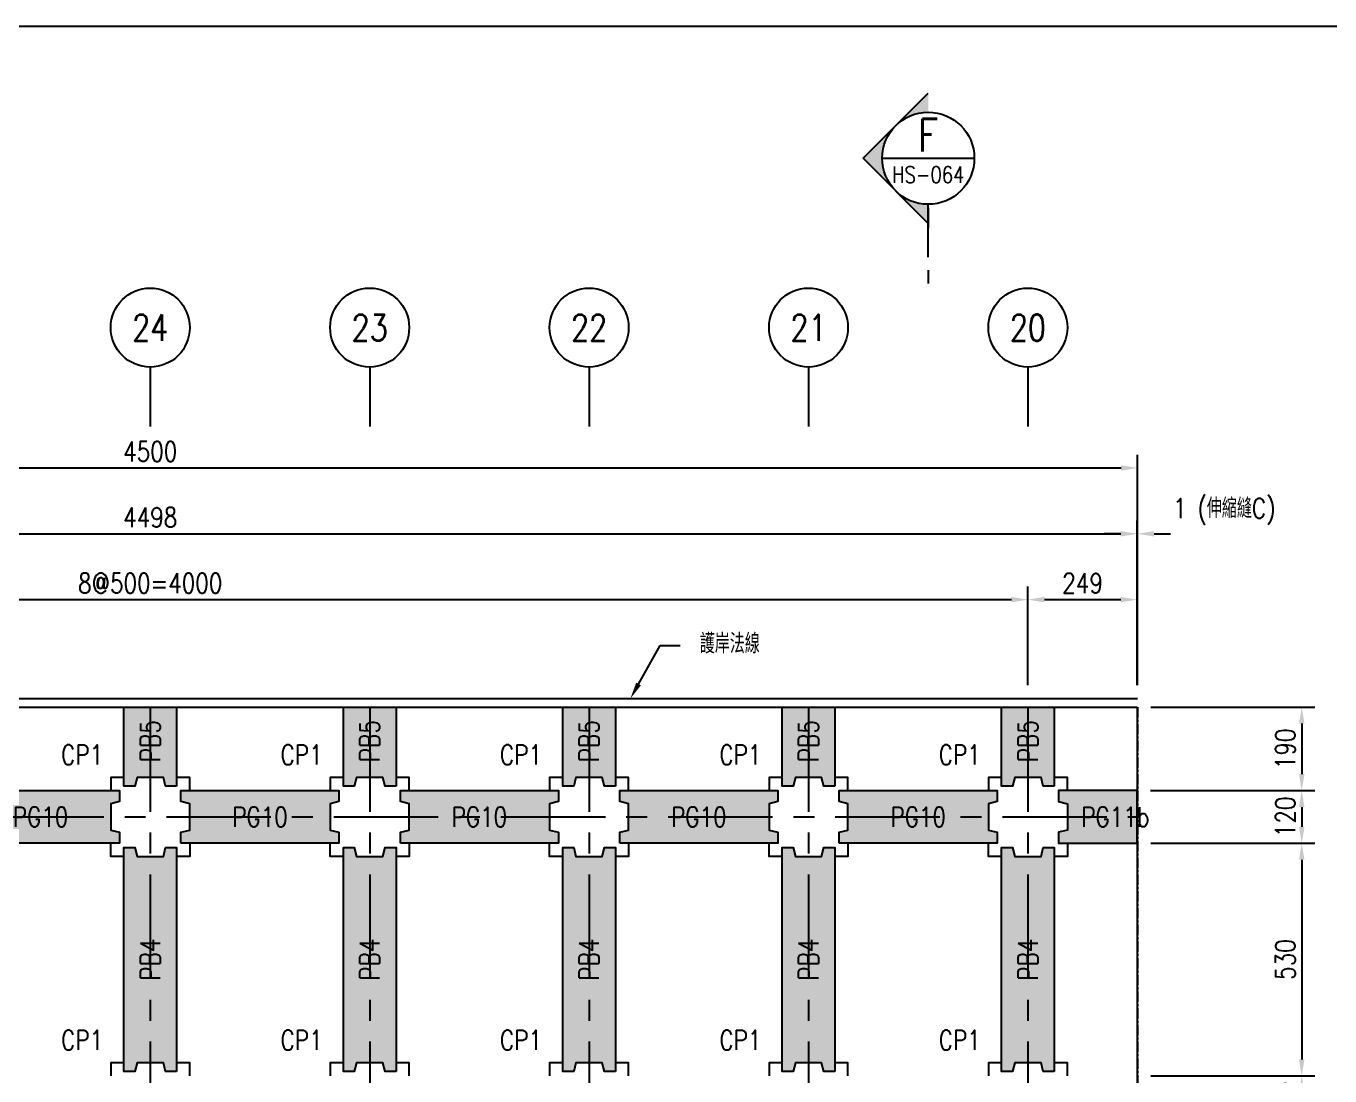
# Model space of a CAD drawing. Extents: x -3697 to 31808, y -9561 to -1274.
# Drawn here: x 16967 to 19938, y -3665 to -1274 of the extents above; entities that cross this region are included whole.
import ezdxf
from ezdxf import colors
from ezdxf.entities.mleader import LeaderData, LeaderLine
from ezdxf.enums import TextEntityAlignment as Align
from ezdxf.math import Vec2, Vec3

# ---------------------------------------------------------------- set-up
doc = ezdxf.new("R2010")
doc.units = 0
doc.header["$LTSCALE"] = 0.05
doc.linetypes.add('CENTER', pattern=[50.8, 31.75, -6.35, 6.35, -6.35])
doc.linetypes.add('DASHED', pattern=[19.05, 12.7, -6.35])
doc.layers.get('0').update_dxf_attribs({"linetype": 'CONTINUOUS'})
doc.layers.get('Defpoints').update_dxf_attribs({"linetype": 'CONTINUOUS'})
for name, color, linetype in [('DIM_03', 1, 'CONTINUOUS'), ('HB_0', 7, 'CONTINUOUS'), ('HB_DIM', 1, 'CONTINUOUS'), ('HB_SYMBOLS', 7, 'CONTINUOUS'), ('場鑄梁', 4, 'CONTINUOUS'), ('場鑄梁_虛線', 4, 'CONTINUOUS'), ('底圖', 7, 'CONTINUOUS'), ('預鑄梁', 7, 'CONTINUOUS'), ('預鑄梁_HATCH', 253, 'CONTINUOUS'), ('預鑄梁_TXT', 2, 'CONTINUOUS'), ('預鑄梁_外緣', 7, 'CONTINUOUS'), ('預鑄樁帽', 6, 'CONTINUOUS'), ('預鑄樁帽_TXT', 2, 'CONTINUOUS')]:
    doc.layers.add(name, color=color, linetype=linetype)
doc.layers.get('預鑄樁帽').off()
doc.styles.get("Standard").update_dxf_attribs({"font": 'ROMANS.shx', "width": 0.8, "bigfont": 'lchinap.shx'})
doc.styles.add('結構平面-V3$0$STANDARD', font='ROMANS', dxfattribs={"width": 0.8, "bigfont": 'LCHINA.shx'})
doc.dimstyles.new('150cm', dxfattribs={"dimscale": 15, "dimtxt": 3, "dimasz": 2.5, "dimexe": 2, "dimexo": 2, "dimgap": 1, "dimtad": 1, "dimdsep": 46, "dimtxsty": 'Standard', "dimcen": 0, "dimclrt": 2, "dimadec": 0, "dimazin": 0, "dimtfac": 1, "dimtix": 1, "dimtmove": 2, "dimatfit": 3, "dimfxl": 0, "dimtolj": 1, "dimtzin": 0, "dimarcsym": 0})

# ---------------------------------------------------------------- blocks, each defined once
blk = doc.blocks.new('*D45')
at = {"layer": 'Defpoints', "color": 0}
for p in [(19250.1, -2580.3), (15250.1, -2805.3), (19250.1, -2805.3)]:
    blk.add_point(p, dxfattribs=at)
at = {"layer": 'HB_DIM', "color": 0, "lineweight": -2}
for p, q in [((15250.1, -2775.3), (15250.1, -2550.3)), ((19250.1, -2775.3), (19250.1, -2550.3)), ((15287.6, -2580.3), (19212.6, -2580.3))]:
    blk.add_line(p, q, dxfattribs=at)
at = {"layer": 'HB_DIM', "color": 0}
for points in [[(15287.6, -2574.1), (15287.6, -2586.6), (15250.1, -2580.3)], [(19212.6, -2574.1), (19212.6, -2586.6), (19250.1, -2580.3)]]:
    blk.add_solid(points, dxfattribs=at)
at = {"layer": 'HB_DIM', "color": 2, "insert": (17250.1, -2542.8), "char_height": 45, "attachment_point": 5}
blk.add_mtext('\\A1;8@500=4000', dxfattribs=at)
blk = doc.blocks.new('*D46')
at = {"layer": 'Defpoints', "color": 0}
for p in [(19499.1, -2580.3), (19250.1, -2805.3), (19499.1, -2805.3)]:
    blk.add_point(p, dxfattribs=at)
at = {"layer": 'HB_DIM', "color": 0, "lineweight": -2}
for p, q in [((19250.1, -2775.3), (19250.1, -2550.3)), ((19499.1, -2775.3), (19499.1, -2550.3)), ((19287.6, -2580.3), (19461.6, -2580.3))]:
    blk.add_line(p, q, dxfattribs=at)
at = {"layer": 'HB_DIM', "color": 0}
for points in [[(19287.6, -2574.1), (19287.6, -2586.6), (19250.1, -2580.3)], [(19461.6, -2574.1), (19461.6, -2586.6), (19499.1, -2580.3)]]:
    blk.add_solid(points, dxfattribs=at)
at = {"layer": 'HB_DIM', "color": 2, "insert": (19374.6, -2542.8), "char_height": 45, "attachment_point": 5}
blk.add_mtext('\\A1;249', dxfattribs=at)
blk = doc.blocks.new('*D47')
at = {"layer": 'Defpoints', "color": 0}
for p in [(19499.1, -2430.3), (15001.1, -2805.3), (19499.1, -2805.3)]:
    blk.add_point(p, dxfattribs=at)
at = {"layer": 'HB_DIM', "color": 0, "lineweight": -2}
for p, q in [((15001.1, -2775.3), (15001.1, -2400.3)), ((19499.1, -2775.3), (19499.1, -2400.3)), ((15038.6, -2430.3), (19461.6, -2430.3))]:
    blk.add_line(p, q, dxfattribs=at)
at = {"layer": 'HB_DIM', "color": 0}
for points in [[(15038.6, -2424.1), (15038.6, -2436.6), (15001.1, -2430.3)], [(19461.6, -2424.1), (19461.6, -2436.6), (19499.1, -2430.3)]]:
    blk.add_solid(points, dxfattribs=at)
at = {"layer": 'HB_DIM', "color": 2, "insert": (17250.1, -2392.8), "char_height": 45, "attachment_point": 5}
blk.add_mtext('\\A1;4498', dxfattribs=at)
blk = doc.blocks.new('*D48')
at = {"layer": 'Defpoints', "color": 0}
for p in [(19500.1, -2430.3), (19499.1, -2805.3), (19500.1, -2805.3)]:
    blk.add_point(p, dxfattribs=at)
at = {"layer": 'HB_DIM', "color": 0, "lineweight": -2}
for p, q in [((19499.1, -2775.3), (19499.1, -2400.3)), ((19500.1, -2775.3), (19500.1, -2400.3)), ((19461.6, -2430.3), (19424.1, -2430.3)), ((19499.1, -2430.3), (19500.1, -2430.3)), ((19537.6, -2430.3), (19575.1, -2430.3))]:
    blk.add_line(p, q, dxfattribs=at)
at = {"layer": 'HB_DIM', "color": 0}
for points in [[(19461.6, -2424.1), (19461.6, -2436.6), (19499.1, -2430.3)], [(19537.6, -2424.1), (19537.6, -2436.6), (19500.1, -2430.3)]]:
    blk.add_solid(points, dxfattribs=at)
at = {"layer": 'HB_DIM', "color": 2, "insert": (19697.6, -2379.7), "char_height": 45, "attachment_point": 5}
blk.add_mtext('\\A1;1 (伸縮縫C)', dxfattribs=at)
blk = doc.blocks.new('*D50')
at = {"layer": 'Defpoints', "color": 0}
for p in [(19500.1, -2280.3), (15000.1, -2805.3), (19500.1, -2805.3)]:
    blk.add_point(p, dxfattribs=at)
at = {"layer": 'HB_DIM', "color": 0, "lineweight": -2}
for p, q in [((15000.1, -2775.3), (15000.1, -2250.3)), ((19500.1, -2775.3), (19500.1, -2250.3)), ((15037.6, -2280.3), (19462.6, -2280.3))]:
    blk.add_line(p, q, dxfattribs=at)
at = {"layer": 'HB_DIM', "color": 0}
for points in [[(15037.6, -2274.1), (15037.6, -2286.6), (15000.1, -2280.3)], [(19462.6, -2274.1), (19462.6, -2286.6), (19500.1, -2280.3)]]:
    blk.add_solid(points, dxfattribs=at)
at = {"layer": 'HB_DIM', "color": 2, "insert": (17250.1, -2242.8), "char_height": 45, "attachment_point": 5}
blk.add_mtext('\\A1;4500', dxfattribs=at)
blk = doc.blocks.new('*D116')
at = {"layer": 'Defpoints', "color": 0}
for p in [(19500.1, -2825.3), (19499.1, -3015.3), (19874.1, -3015.3)]:
    blk.add_point(p, dxfattribs=at)
at = {"layer": 'HB_DIM', "color": 0, "lineweight": -2}
for p, q in [((19530.1, -2825.3), (19904.1, -2825.3)), ((19874.1, -2862.8), (19874.1, -2977.8)), ((19529.1, -3015.3), (19904.1, -3015.3))]:
    blk.add_line(p, q, dxfattribs=at)
at = {"layer": 'HB_DIM', "color": 0}
for points in [[(19867.8, -2862.8), (19880.3, -2862.8), (19874.1, -2825.3)], [(19867.8, -2977.8), (19880.3, -2977.8), (19874.1, -3015.3)]]:
    blk.add_solid(points, dxfattribs=at)
at = {"layer": 'HB_DIM', "color": 2, "insert": (19836.6, -2920.3), "char_height": 45, "attachment_point": 5, "rotation": 90}
blk.add_mtext('\\A1;190', dxfattribs=at)
blk = doc.blocks.new('*D117')
at = {"layer": 'Defpoints', "color": 0}
for p in [(19499.1, -3015.3), (19500.1, -3135.3), (19874.1, -3135.3)]:
    blk.add_point(p, dxfattribs=at)
at = {"layer": 'HB_DIM', "color": 0, "lineweight": -2}
for p, q in [((19529.1, -3015.3), (19904.1, -3015.3)), ((19874.1, -3052.8), (19874.1, -3097.8)), ((19530.1, -3135.3), (19904.1, -3135.3))]:
    blk.add_line(p, q, dxfattribs=at)
at = {"layer": 'HB_DIM', "color": 0}
for points in [[(19867.8, -3052.8), (19880.3, -3052.8), (19874.1, -3015.3)], [(19867.8, -3097.8), (19880.3, -3097.8), (19874.1, -3135.3)]]:
    blk.add_solid(points, dxfattribs=at)
at = {"layer": 'HB_DIM', "color": 2, "insert": (19836.6, -3075.3), "char_height": 45, "attachment_point": 5, "rotation": 90}
blk.add_mtext('\\A1;120', dxfattribs=at)
blk = doc.blocks.new('*D118')
at = {"layer": 'Defpoints', "color": 0}
for p in [(19500.1, -3135.3), (19500.1, -3665.3), (19874.1, -3665.3)]:
    blk.add_point(p, dxfattribs=at)
at = {"layer": 'HB_DIM', "color": 0, "lineweight": -2}
for p, q in [((19530.1, -3135.3), (19904.1, -3135.3)), ((19874.1, -3172.8), (19874.1, -3627.8)), ((19530.1, -3665.3), (19904.1, -3665.3))]:
    blk.add_line(p, q, dxfattribs=at)
at = {"layer": 'HB_DIM', "color": 0}
for points in [[(19867.8, -3172.8), (19880.3, -3172.8), (19874.1, -3135.3)], [(19867.8, -3627.8), (19880.3, -3627.8), (19874.1, -3665.3)]]:
    blk.add_solid(points, dxfattribs=at)
at = {"layer": 'HB_DIM', "color": 2, "insert": (19836.6, -3400.3), "char_height": 45, "attachment_point": 5, "rotation": 90}
blk.add_mtext('\\A1;530', dxfattribs=at)
blk = doc.blocks.new('*D119')
at = {"layer": 'Defpoints', "color": 0}
for p in [(19500.1, -3665.3), (19500.1, -3785.3), (19874.1, -3785.3)]:
    blk.add_point(p, dxfattribs=at)
at = {"layer": 'HB_DIM', "color": 0, "lineweight": -2}
for p, q in [((19530.1, -3665.3), (19904.1, -3665.3)), ((19874.1, -3702.8), (19874.1, -3747.8)), ((19530.1, -3785.3), (19904.1, -3785.3))]:
    blk.add_line(p, q, dxfattribs=at)
at = {"layer": 'HB_DIM', "color": 0}
for points in [[(19867.8, -3702.8), (19880.3, -3702.8), (19874.1, -3665.3)], [(19867.8, -3747.8), (19880.3, -3747.8), (19874.1, -3785.3)]]:
    blk.add_solid(points, dxfattribs=at)
at = {"layer": 'HB_DIM', "color": 2, "insert": (19836.6, -3725.3), "char_height": 45, "attachment_point": 5, "rotation": 90}
blk.add_mtext('\\A1;120', dxfattribs=at)
blk = doc.blocks.new('gr_t')
at = {"layer": 'HB_SYMBOLS', "color": 4, "linetype": 'Continuous'}
blk.add_line((0, -6), (0, -15), dxfattribs=at)
blk.add_circle((0, 0), 6, dxfattribs=at)
at = {"layer": 'HB_SYMBOLS', "color": 4, "linetype": 'Continuous', "width": 0.8}
blk.add_attdef('A', text='', height=4.5, dxfattribs=at).set_placement((0, 0), align=Align.MIDDLE)
blk = doc.blocks.new('PG10')
at = {"layer": '預鑄梁_HATCH'}
blk.add_hatch(color=256, dxfattribs=at).paths.add_polyline_path([(0, 25), (0, 0), (360, 0), (360, 25), (340, 30), (340, 90), (360, 95), (360, 120), (0, 120), (0, 95), (20, 90), (20, 30)])
at = {"layer": '預鑄梁', "linetype": 'DASHED', "ltscale": 50}
blk.add_lwpolyline([(0, 0), (0, 25), (20, 30), (20, 90), (0, 95), (0, 120), (360, 120), (360, 95), (340, 90), (340, 30), (360, 25), (360, 0), (0, 0)], dxfattribs=at)
at = {"layer": '預鑄梁_外緣'}
blk.add_lwpolyline([(0, 0), (0, 25), (20, 30), (20, 90), (0, 95), (0, 120), (360, 120), (360, 95), (340, 90), (340, 30), (360, 25), (360, 0), (0, 0)], dxfattribs=at)
at = {"layer": '預鑄梁_TXT', "linetype": 'Continuous', "style": '結構平面-V3$0$STANDARD', "width": 0.8}
blk.add_text('PG10', height=45, rotation=0, dxfattribs=at).set_placement((180, 60), align=Align.MIDDLE)
blk = doc.blocks.new('PB4')
at = {"layer": '預鑄梁_HATCH'}
blk.add_hatch(color=256, dxfattribs=at).paths.add_polyline_path([(-25, 0), (0, 0), (0, 510), (-25, 510), (-30, 490), (-90, 490), (-95, 510), (-120, 510), (-120, 0), (-95, 0), (-90, 20), (-30, 20)])
at = {"layer": '預鑄梁', "linetype": 'DASHED', "ltscale": 50}
blk.add_lwpolyline([(0, 0), (-25, 0), (-30, 20), (-90, 20), (-95, 0), (-120, 0), (-120, 510), (-95, 510), (-90, 490), (-30, 490), (-25, 510), (0, 510), (0, 0)], dxfattribs=at)
at = {"layer": '預鑄梁_外緣'}
blk.add_lwpolyline([(0, 0), (-25, 0), (-30, 20), (-90, 20), (-95, 0), (-120, 0), (-120, 510), (-95, 510), (-90, 490), (-30, 490), (-25, 510), (0, 510), (0, 0)], dxfattribs=at)
at = {"layer": '預鑄梁_TXT', "linetype": 'Continuous', "style": '結構平面-V3$0$STANDARD', "width": 0.8}
blk.add_text('PB4', height=45, rotation=90, dxfattribs=at).set_placement((-60, 255), align=Align.MIDDLE)
blk = doc.blocks.new('PB5')
at = {"layer": '預鑄梁_HATCH'}
blk.add_hatch(color=256, dxfattribs=at).paths.add_polyline_path([(0, 180), (-120, 180), (-120, 0), (-95, 0), (-90, 20), (-30, 20), (-25, 0), (0, 0)])
at = {"layer": '預鑄梁', "linetype": 'DASHED', "ltscale": 50}
blk.add_lwpolyline([(0, 0), (-25, 0), (-30, 20), (-90, 20), (-95, 0), (-120, 0), (-120, 180), (0, 180), (0, 0)], dxfattribs=at)
at = {"layer": '預鑄梁_外緣'}
blk.add_lwpolyline([(0, 0), (-25, 0), (-30, 20), (-90, 20), (-95, 0), (-120, 0), (-120, 180), (0, 180), (0, 0)], dxfattribs=at)
at = {"layer": '預鑄梁_TXT', "linetype": 'Continuous', "style": '結構平面-V3$0$STANDARD', "width": 0.8}
blk.add_text('PB5', height=45, rotation=90, dxfattribs=at).set_placement((-60, 102.7), align=Align.MIDDLE)
blk = doc.blocks.new('CP1')
at = {"layer": '預鑄樁帽_TXT', "linetype": 'Continuous', "width": 0.8}
blk.add_text('CP1', height=45, dxfattribs=at).set_placement((-255.3, 241.6), align=Align.MIDDLE)
blk = doc.blocks.new('PG11b')
at = {"layer": '預鑄梁_HATCH'}
blk.add_hatch(color=256, dxfattribs=at).paths.add_polyline_path([(0, 120), (0, 0), (-179, 0), (-179, 25), (-159, 30), (-159, 90), (-179, 95), (-179, 120)])
at = {"layer": '預鑄梁', "linetype": 'DASHED', "ltscale": 50}
blk.add_lwpolyline([(0, 0), (0, 120), (-179, 120), (-179, 95), (-159, 90), (-159, 30), (-179, 25), (-179, 0)], close=True, dxfattribs=at)
at = {"layer": '預鑄梁_外緣'}
blk.add_lwpolyline([(0, 0), (0, 120), (-179, 120), (-179, 95), (-159, 90), (-159, 30), (-179, 25), (-179, 0)], close=True, dxfattribs=at)
at = {"layer": '預鑄梁_TXT', "linetype": 'Continuous', "style": '結構平面-V3$0$STANDARD', "width": 0.8}
blk.add_text('PG11b', height=45, rotation=360, dxfattribs=at).set_placement((-49.5, 60), align=Align.MIDDLE)
blk = doc.blocks.new('SEC2U0-n')
at = {"color": 2, "linetype": 'Continuous'}
for p, q in [((-9.9, 0), (0, 9.9)), ((0, 9.9), (9.9, 0)), ((-7.51, 0), (-10.62, 0))]:
    blk.add_line(p, q, dxfattribs=at)
at = {"color": 3}
for p, q in [((-17, 0), (-19, 0)), ((-15, 0), (-7, 0))]:
    blk.add_line(p, q, dxfattribs=at)
at = {"color": 2, "linetype": 'Continuous'}
blk.add_circle((0, 0), 7, dxfattribs=at)
for points in [[(0, 9.9), (-3.5, 6.06), (-4.95, 4.95), (-4.26, 5.55)], [(0, 9.9), (-1.81, 6.76), (-3.5, 6.06), (-1.81, 6.76)], [(0, 9.9), (0, 7), (-1.81, 6.76), (-0.91, 6.94)], [(0, 9.9), (3.5, 6.06), (4.95, 4.95), (4.26, 5.55)], [(0, 9.9), (1.81, 6.76), (3.5, 6.06), (1.81, 6.76)], [(0, 9.9), (0, 7), (1.81, 6.76), (0.91, 6.94)], [(-9.9, 0), (-6.06, 3.5), (-4.95, 4.95), (-5.55, 4.26)], [(9.9, 0), (6.06, 3.5), (4.95, 4.95), (5.55, 4.26)], [(-9.9, 0), (-6.76, 1.81), (-6.06, 3.5), (-6.76, 1.81)], [(9.9, 0), (6.76, 1.81), (6.06, 3.5), (6.76, 1.81)], [(-9.9, 0), (-7, 0), (-6.76, 1.81), (-6.94, 0.91)], [(9.9, 0), (7, 0), (6.76, 1.81), (6.94, 0.91)]]:
    blk.add_solid(points, dxfattribs=at)
blk = doc.blocks.new('ST-n')
at = {"color": 2}
blk.add_line((-7, 0), (7, 0), dxfattribs=at)
blk.add_circle((0, 0), 7, dxfattribs=at)
at = {"color": 3, "width": 0.8}
blk.add_attdef('A', text='', height=4.5, dxfattribs=at).set_placement((0, 3.5), align=Align.MIDDLE)
at = {"color": 1, "width": 0.8}
blk.add_attdef('HB2002', text='', height=2.5, dxfattribs=at).set_placement((0, -2.5), align=Align.MIDDLE)
blk = doc.blocks.new('碼頭結構總配置圖')
at = {"layer": 'Defpoints', "color": 217}
blk.add_lwpolyline([(19972.6, -8226.3), (16980.1, -8226.3), (16980.1, -9561.3), (8137.6, -9561.3), (8137.6, -1273.8), (19972.6, -1273.8)], close=True, dxfattribs=at)
at = {"layer": '場鑄梁'}
for points in [[(17190.1, -2985.3), (17160.1, -2985.3), (17160.1, -3015.3)], [(17340.1, -3015.3), (17340.1, -2985.3), (17310.1, -2985.3)], [(17690.1, -2985.3), (17660.1, -2985.3), (17660.1, -3015.3)], [(17840.1, -3015.3), (17840.1, -2985.3), (17810.1, -2985.3)], [(18190.1, -2985.3), (18160.1, -2985.3), (18160.1, -3015.3)], [(18340.1, -3015.3), (18340.1, -2985.3), (18310.1, -2985.3)], [(18690.1, -2985.3), (18660.1, -2985.3), (18660.1, -3015.3)], [(18840.1, -3015.3), (18840.1, -2985.3), (18810.1, -2985.3)], [(19190.1, -2985.3), (19160.1, -2985.3), (19160.1, -3015.3)], [(19340.1, -3015.3), (19340.1, -2985.3), (19310.1, -2985.3)], [(17190.1, -3165.3), (17160.1, -3165.3), (17160.1, -3135.3)], [(17340.1, -3135.3), (17340.1, -3165.3), (17310.1, -3165.3)], [(17690.1, -3165.3), (17660.1, -3165.3), (17660.1, -3135.3)], [(17840.1, -3135.3), (17840.1, -3165.3), (17810.1, -3165.3)], [(18190.1, -3165.3), (18160.1, -3165.3), (18160.1, -3135.3)], [(18340.1, -3135.3), (18340.1, -3165.3), (18310.1, -3165.3)], [(18690.1, -3165.3), (18660.1, -3165.3), (18660.1, -3135.3)], [(18840.1, -3135.3), (18840.1, -3165.3), (18810.1, -3165.3)], [(19190.1, -3165.3), (19160.1, -3165.3), (19160.1, -3135.3)], [(19340.1, -3135.3), (19340.1, -3165.3), (19310.1, -3165.3)], [(17190.1, -3635.3), (17160.1, -3635.3), (17160.1, -3665.3)], [(17340.1, -3665.3), (17340.1, -3635.3), (17310.1, -3635.3)], [(17690.1, -3635.3), (17660.1, -3635.3), (17660.1, -3665.3)], [(17840.1, -3665.3), (17840.1, -3635.3), (17810.1, -3635.3)], [(18190.1, -3635.3), (18160.1, -3635.3), (18160.1, -3665.3)], [(18340.1, -3665.3), (18340.1, -3635.3), (18310.1, -3635.3)], [(18690.1, -3635.3), (18660.1, -3635.3), (18660.1, -3665.3)], [(18840.1, -3665.3), (18840.1, -3635.3), (18810.1, -3635.3)], [(19190.1, -3635.3), (19160.1, -3635.3), (19160.1, -3665.3)], [(19340.1, -3665.3), (19340.1, -3635.3), (19310.1, -3635.3)]]:
    blk.add_lwpolyline(points, dxfattribs=at)
at = {"layer": '場鑄梁_虛線', "linetype": 'DASHED', "ltscale": 50}
for points in [[(17190.1, -2985.3), (17160.1, -2985.3), (17160.1, -3015.3)], [(17340.1, -3015.3), (17340.1, -2985.3), (17310.1, -2985.3)], [(17690.1, -2985.3), (17660.1, -2985.3), (17660.1, -3015.3)], [(17840.1, -3015.3), (17840.1, -2985.3), (17810.1, -2985.3)], [(18190.1, -2985.3), (18160.1, -2985.3), (18160.1, -3015.3)], [(18340.1, -3015.3), (18340.1, -2985.3), (18310.1, -2985.3)], [(18690.1, -2985.3), (18660.1, -2985.3), (18660.1, -3015.3)], [(18840.1, -3015.3), (18840.1, -2985.3), (18810.1, -2985.3)], [(19190.1, -2985.3), (19160.1, -2985.3), (19160.1, -3015.3)], [(19340.1, -3015.3), (19340.1, -2985.3), (19310.1, -2985.3)], [(17190.1, -3165.3), (17160.1, -3165.3), (17160.1, -3135.3)], [(17340.1, -3135.3), (17340.1, -3165.3), (17310.1, -3165.3)], [(17690.1, -3165.3), (17660.1, -3165.3), (17660.1, -3135.3)], [(17840.1, -3135.3), (17840.1, -3165.3), (17810.1, -3165.3)], [(18190.1, -3165.3), (18160.1, -3165.3), (18160.1, -3135.3)], [(18340.1, -3135.3), (18340.1, -3165.3), (18310.1, -3165.3)], [(18690.1, -3165.3), (18660.1, -3165.3), (18660.1, -3135.3)], [(18840.1, -3135.3), (18840.1, -3165.3), (18810.1, -3165.3)], [(19190.1, -3165.3), (19160.1, -3165.3), (19160.1, -3135.3)], [(19340.1, -3135.3), (19340.1, -3165.3), (19310.1, -3165.3)], [(17190.1, -3635.3), (17160.1, -3635.3), (17160.1, -3665.3)], [(17340.1, -3665.3), (17340.1, -3635.3), (17310.1, -3635.3)], [(17690.1, -3635.3), (17660.1, -3635.3), (17660.1, -3665.3)], [(17840.1, -3665.3), (17840.1, -3635.3), (17810.1, -3635.3)], [(18190.1, -3635.3), (18160.1, -3635.3), (18160.1, -3665.3)], [(18340.1, -3665.3), (18340.1, -3635.3), (18310.1, -3635.3)], [(18690.1, -3635.3), (18660.1, -3635.3), (18660.1, -3665.3)], [(18840.1, -3665.3), (18840.1, -3635.3), (18810.1, -3635.3)], [(19190.1, -3635.3), (19160.1, -3635.3), (19160.1, -3665.3)], [(19340.1, -3665.3), (19340.1, -3635.3), (19310.1, -3635.3)]]:
    blk.add_lwpolyline(points, dxfattribs=at)
at = {"layer": '底圖'}
blk.add_line((15000.1, -2805.3), (19500.1, -2805.3), dxfattribs=at)
at = {"layer": '底圖', "color": 252, "linetype": 'CENTER', "ltscale": 150}
for p, q in [((17250.1, -2825.3), (17250.1, -5805.3)), ((17750.1, -2825.3), (17750.1, -5805.3)), ((18250.1, -2825.3), (18250.1, -5805.3)), ((18750.1, -2825.3), (18750.1, -5805.3)), ((19250.1, -2825.3), (19250.1, -5805.3)), ((15001.1, -3075.3), (19500.1, -3075.3))]:
    blk.add_line(p, q, dxfattribs=at)
at = {"layer": '底圖', "linetype": 'CENTER', "ltscale": 15}
blk.add_line((19500.1, -2825.3), (19500.1, -5805.3), dxfattribs=at)
at = {"layer": '底圖', "color": 4, "linetype": 'Continuous'}
blk.add_lwpolyline([(19499.1, -2825.3), (19499.1, -5805.3), (15001.1, -5805.3), (15001.1, -2825.3), (19499.1, -2825.3)], dxfattribs=at)
at = {"layer": 'DIM_03', "xscale": 14.99999999999999, "yscale": 14.99999999999999, "zscale": 14.99999999999999, "rotation": 90.00000086103375}
blk.add_blockref('SEC2U0-n', (19023, -1574.8), dxfattribs=at)
at = {"layer": 'DIM_03', "linetype": 'Continuous'}
ref = blk.add_blockref('ST-n', (19023, -1574.8), dxfattribs=dict(at, xscale=14.99999999999999, yscale=14.99999999999999, zscale=14.99999999999999, rotation=7.778254040857746e-07))
ref.add_attrib('HB2002', 'HS-064', dxfattribs={"layer": '0', "color": 1, "height": 37.5, "rotation": 360, "width": 0.8}).set_placement((19023, -1612.3), align=Align.MIDDLE)
ref.add_attrib('A', 'F', dxfattribs={"layer": '0', "color": 3, "height": 75, "rotation": 360, "width": 0.8}).set_placement((19023, -1522.3), align=Align.MIDDLE)
at = {"layer": '底圖'}
ref = blk.add_blockref('gr_t', (17250.1, -1960.6), dxfattribs=dict(at, xscale=15, yscale=15, zscale=15))
ref.add_attrib('A', '24', dxfattribs={"layer": 'HB_SYMBOLS', "color": 4, "linetype": 'Continuous', "height": 60, "width": 0.8}).set_placement((17250.1, -1960.6), align=Align.MIDDLE)
ref = blk.add_blockref('gr_t', (17750.1, -1960.6), dxfattribs=dict(at, xscale=15, yscale=15, zscale=15))
ref.add_attrib('A', '23', dxfattribs={"layer": 'HB_SYMBOLS', "color": 4, "linetype": 'Continuous', "height": 60, "width": 0.8}).set_placement((17750.1, -1960.6), align=Align.MIDDLE)
ref = blk.add_blockref('gr_t', (18250.1, -1960.6), dxfattribs=dict(at, xscale=15, yscale=15, zscale=15))
ref.add_attrib('A', '22', dxfattribs={"layer": 'HB_SYMBOLS', "color": 4, "linetype": 'Continuous', "height": 60, "width": 0.8}).set_placement((18250.1, -1960.6), align=Align.MIDDLE)
ref = blk.add_blockref('gr_t', (18750.1, -1960.6), dxfattribs=dict(at, xscale=15, yscale=15, zscale=15))
ref.add_attrib('A', '21', dxfattribs={"layer": 'HB_SYMBOLS', "color": 4, "linetype": 'Continuous', "height": 60, "width": 0.8}).set_placement((18750.1, -1960.6), align=Align.MIDDLE)
ref = blk.add_blockref('gr_t', (19250.1, -1960.6), dxfattribs=dict(at, xscale=15, yscale=15, zscale=15))
ref.add_attrib('A', '20', dxfattribs={"layer": 'HB_SYMBOLS', "color": 4, "linetype": 'Continuous', "height": 60, "width": 0.8}).set_placement((19250.1, -1960.6), align=Align.MIDDLE)
at = {"layer": '預鑄梁'}
for name, p in [('PB5', (17310.1, -3005.3)), ('PB5', (17810.1, -3005.3)), ('PB5', (18310.1, -3005.3)), ('PB5', (18810.1, -3005.3)), ('PB5', (19310.1, -3005.3)), ('PG10', (16820.1, -3135.3)), ('PG10', (17320.1, -3135.3)), ('PG10', (17820.1, -3135.3)), ('PG10', (18320.1, -3135.3)), ('PG10', (18820.1, -3135.3)), ('PG11b', (19499.1, -3135.3)), ('PB4', (17310.1, -3655.3)), ('PB4', (17810.1, -3655.3)), ('PB4', (18310.1, -3655.3)), ('PB4', (18810.1, -3655.3)), ('PB4', (19310.1, -3655.3))]:
    blk.add_blockref(name, p, dxfattribs=at)
at = {"layer": '預鑄樁帽'}
for p in [(17350.1, -3175.3), (17850.1, -3175.3), (18350.1, -3175.3), (18850.1, -3175.3), (19350.1, -3175.3), (17350.1, -3825.3), (17850.1, -3825.3), (18350.1, -3825.3), (18850.1, -3825.3), (19350.1, -3825.3)]:
    blk.add_blockref('CP1', p, dxfattribs=at)

msp = doc.modelspace()

# ---------------------------------------------------------------- block references
at = {"layer": 'HB_0'}
msp.add_blockref('碼頭結構總配置圖', (0, 0), dxfattribs=at)

# ---------------------------------------------------------------- dimensions: what is measured, and where the dimension line sits
at = {"layer": 'HB_DIM'}
for base, p1, p2, picture, middle in [((19500.062, -2280.327), (15000.062, -2805.327), (19500.062, -2805.327), '*D50', (17250.062, -2242.827)), ((19499.062, -2430.327), (15001.062, -2805.327), (19499.062, -2805.327), '*D47', (17250.062, -2392.827)), ((19499.062, -2580.327), (19250.062, -2805.327), (19499.062, -2805.327), '*D46', (19374.562, -2542.827))]:
    dim = msp.add_linear_dim(base=base, p1=p1, p2=p2, dimstyle='150cm', dxfattribs=at)
    dim.commit()
    dim.dimension.update_dxf_attribs({"geometry": picture, "text_midpoint": middle})
dim = msp.add_linear_dim(base=(19500.062, -2430.327), p1=(19499.062, -2805.327), p2=(19500.062, -2805.327), text='<> (伸縮縫C)', dimstyle='150cm', dxfattribs=at)
dim.commit()
dim.dimension.update_dxf_attribs({"geometry": '*D48', "text_midpoint": (19697.606, -2379.702), "dimtype": 160})
dim = msp.add_linear_dim(base=(19250.062, -2580.327), p1=(15250.062, -2805.327), p2=(19250.062, -2805.327), text='8@500=<>', dimstyle='150cm', dxfattribs=at)
dim.commit()
dim.dimension.update_dxf_attribs({"geometry": '*D45', "text_midpoint": (17250.062, -2542.827)})
for base, p1, p2, picture, middle in [((19874.062, -3015.327), (19500.062, -2825.327), (19499.062, -3015.327), '*D116', (19836.562, -2920.327)), ((19874.062, -3135.327), (19499.062, -3015.327), (19500.062, -3135.327), '*D117', (19836.562, -3075.327)), ((19874.062, -3665.327), (19500.062, -3135.327), (19500.062, -3665.327), '*D118', (19836.562, -3400.327)), ((19874.062, -3785.327), (19500.062, -3665.327), (19500.062, -3785.327), '*D119', (19836.562, -3725.327))]:
    dim = msp.add_linear_dim(base=base, p1=p1, p2=p2, angle=90, dimstyle='150cm', dxfattribs=at)
    dim.commit()
    dim.dimension.update_dxf_attribs({"geometry": picture, "text_midpoint": middle})

# ---------------------------------------------------------------- leaders
at = {"layer": 'HB_0'}
ml = msp.add_multileader_mtext('Standard', dxfattribs=at)
ml.set_content('護岸法線', color=2)
ml.set_leader_properties(color=1)
ml.build(insert=Vec2(0, 0))
ml.multileader.update_dxf_attribs({"dogleg_length": 3, "arrow_head_size": 37.5, "scale": 15})
ctx = ml.context
ctx.base_point, ctx.scale, ctx.char_height, ctx.arrow_head_size, ctx.landing_gap_size, ctx.plane_origin = Vec3(18457.305, -2684.598), 15, 45, 37.5, 45, Vec3(18344.405, -2805.327)
notes = []
notes.append((ctx, [(1, (1, 1, 0), (18412.305, -2684.598), (1, 0), 45, [(0, [(18344.405, -2805.327)], 0, [])])]))
ctx.mtext.insert, ctx.mtext.flow_direction = Vec3(18502.305, -2657.879), 5
for ctx, leaders in notes:
    for number, flags, end, landing, length, lines in leaders:
        leader = LeaderData()
        leader.index, (leader.has_last_leader_line, leader.has_dogleg_vector, leader.attachment_direction) = number, flags
        leader.last_leader_point, leader.dogleg_vector, leader.dogleg_length = Vec3(end), Vec3(landing), length
        for number, points, colour, breaks in lines:
            line = LeaderLine()
            line.index, line.vertices, line.color, line.breaks = number, Vec3.list(points), colors.encode_raw_color(colour), breaks
            leader.lines.append(line)
        ctx.leaders.append(leader)

doc.saveas('drawing.dxf')
